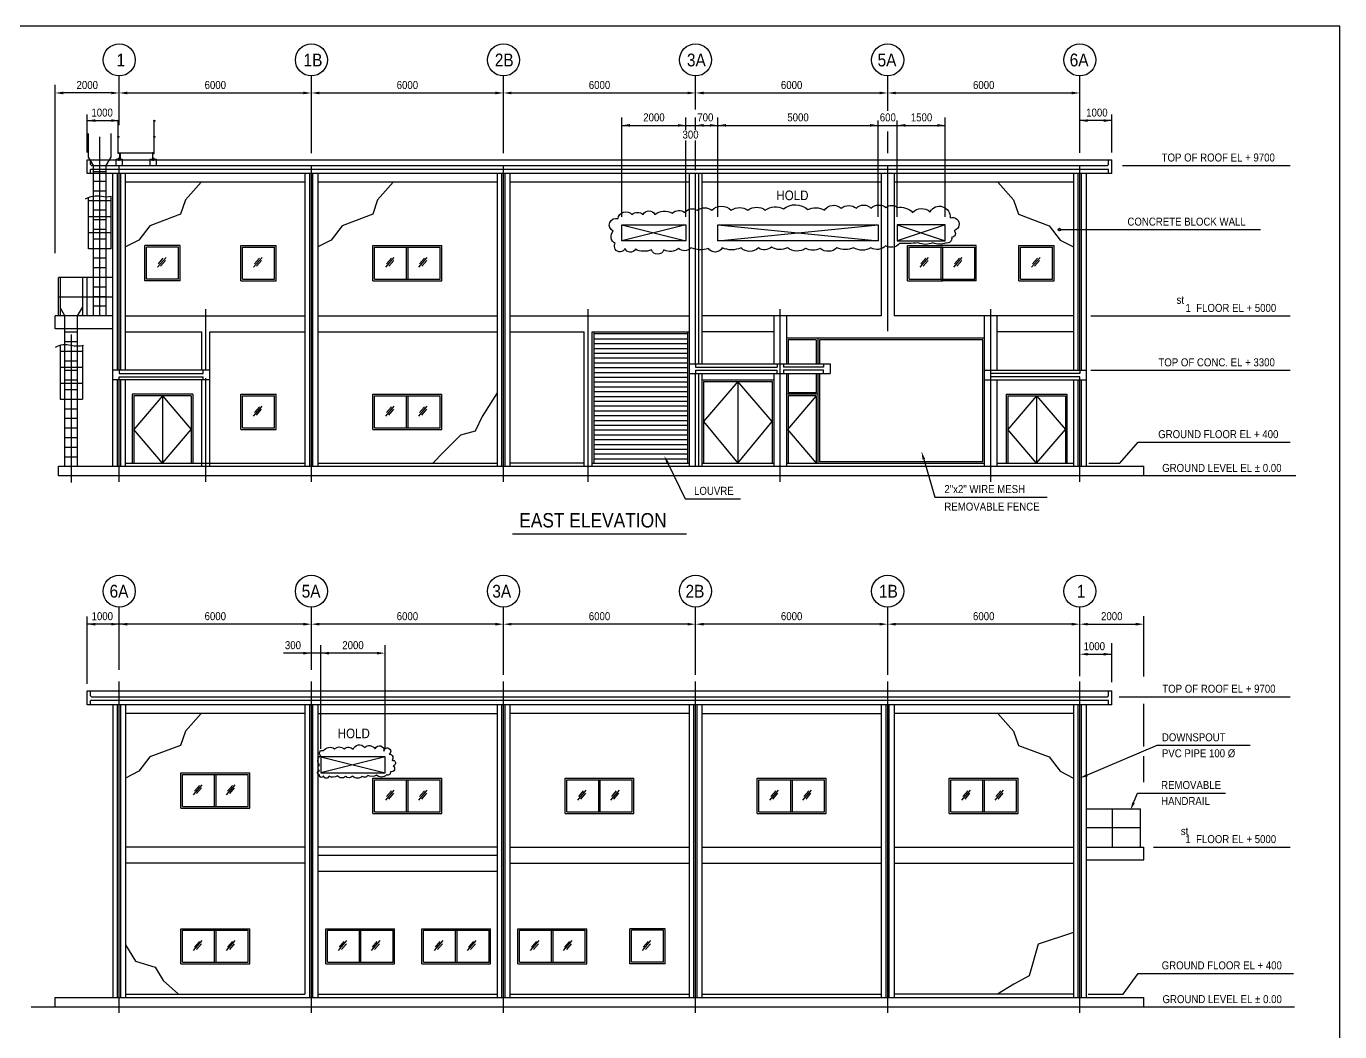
# Model space of a CAD drawing. Extents: x 300 to 83919, y 300 to 58945.
# Drawn here: x 42629 to 83652, y 27526 to 58945 of the extents above; entities that cross this region are included whole.
import ezdxf
from ezdxf.enums import TextEntityAlignment as Align

# ---------------------------------------------------------------- set-up
doc = ezdxf.new("R2010")
doc.units = 0
doc.header["$LTSCALE"] = 1000
for name, pattern in [('CENTER', [0]), ('DASHDOT', [0]), ('HIDDEN', [0]), ('HIDDEN2', [0]), ('PHANTOM2', [0])]:
    doc.linetypes.add(name, pattern=pattern)
doc.layers.get('0').update_dxf_attribs({"linetype": 'CONTINUOUS'})
for name, color, linetype in [('AS', 6, 'CENTER'), ('DIM', 2, 'CONTINUOUS'), ('DN', 4, 'CONTINUOUS'), ('FORM', 1, 'CONTINUOUS'), ('STR', 3, 'CONTINUOUS')]:
    doc.layers.add(name, color=color, linetype=linetype)

msp = doc.modelspace()

# ---------------------------------------------------------------- linework, layer by layer
at = {"color": 0}
for p, q in [((45503, 54988), (45503, 55988)), ((46627, 54988), (46627, 55988)), ((45513, 54994), (46617, 54994)), ((45513, 54988), (45513, 54994)), ((45563, 54988), (46567, 54988)), ((46617, 54988), (46617, 54994)), ((44533, 54344), (44533, 54774)), ((44533, 54774), (76533, 54774)), ((44633, 54624), (44633, 54774)), ((44633, 54624), (44663, 54594)), ((45533, 54742), (45533, 54843)), ((46597, 54742), (46597, 54843)), ((76433, 54624), (76403, 54594)), ((76433, 54624), (76433, 54774)), ((76533, 54344), (76533, 54774)), ((76533, 54344), (44533, 54344)), ((44633, 54344), (44633, 54474)), ((45333, 45194), (45333, 54344)), ((45483, 48194), (45483, 54344)), ((45583, 48194), (45583, 54344)), ((45733, 48194), (45733, 54344)), ((51333, 54344), (51333, 45194)), ((51483, 45194), (51483, 54344)), ((51583, 45194), (51583, 54344)), ((51733, 54344), (51733, 45194)), ((57333, 54344), (57333, 45194)), ((57483, 45194), (57483, 54344)), ((57583, 45194), (57583, 54344)), ((57733, 54344), (57733, 45194)), ((63333, 54344), (63333, 45194)), ((63533, 48394), (63533, 54344)), ((63633, 48394), (63633, 54344)), ((63733, 54344), (63733, 48394)), ((69333, 54344), (69333, 49894)), ((69733, 54344), (69733, 49894)), ((75333, 54344), (75333, 48194)), ((75483, 48194), (75483, 54344)), ((75583, 48194), (75583, 54344)), ((75733, 54344), (75733, 45194)), ((76433, 54344), (76433, 54474)), ((51333, 54074), (45733, 54074)), ((57333, 54074), (51733, 54074)), ((63333, 54074), (57733, 54074)), ((69333, 54074), (63733, 54074)), ((75333, 54074), (69733, 54074)), ((47433, 52094), (46333, 52094)), ((46333, 50994), (46333, 52094)), ((47383, 52044), (46383, 52044)), ((46383, 51044), (46383, 52044)), ((46728, 51412), (46994, 51722)), ((46756, 51522), (46908, 51699)), ((47383, 51044), (47383, 52044)), ((47433, 50994), (47433, 52094)), ((49333, 52094), (50433, 52094)), ((49333, 50994), (49333, 52094)), ((49383, 52044), (50383, 52044)), ((49383, 51044), (49383, 52044)), ((49728, 51412), (49994, 51722)), ((49756, 51522), (49908, 51699)), ((50383, 51044), (50383, 52044)), ((50433, 50994), (50433, 52094)), ((53458, 52094), (55608, 52094)), ((53458, 50994), (53458, 52094)), ((53508, 51044), (53508, 52044)), ((53508, 52044), (55558, 52044)), ((53854, 51412), (54120, 51722)), ((53883, 51522), (54035, 51699)), ((54508, 51044), (54508, 52044)), ((54558, 51044), (54558, 52044)), ((54887, 51412), (55153, 51722)), ((54915, 51522), (55067, 51699)), ((55558, 51044), (55558, 52044)), ((55608, 50994), (55608, 52094)), ((70151, 52094), (71251, 52094)), ((70151, 50994), (70151, 52094)), ((70201, 52044), (72251, 52044)), ((70201, 51044), (70201, 52044)), ((70546, 51412), (70812, 51722)), ((70574, 51522), (70726, 51699)), ((72301, 52094), (71201, 52094)), ((71201, 51044), (71201, 52044)), ((71251, 51044), (71251, 52044)), ((71596, 51412), (71862, 51722)), ((71624, 51522), (71776, 51699)), ((72251, 51044), (72251, 52044)), ((72301, 50994), (72301, 52094)), ((73633, 52094), (74733, 52094)), ((73633, 50994), (73633, 52094)), ((73683, 52044), (74683, 52044)), ((73683, 51044), (73683, 52044)), ((74028, 51412), (74294, 51722)), ((74056, 51522), (74208, 51699)), ((74683, 51044), (74683, 52044)), ((74733, 50994), (74733, 52094)), ((46824, 51447), (46978, 51627)), ((49824, 51447), (49978, 51627)), ((53950, 51447), (54104, 51627)), ((54983, 51447), (55137, 51627)), ((70642, 51447), (70796, 51627)), ((71692, 51447), (71846, 51627)), ((74124, 51447), (74278, 51627)), ((47433, 50994), (46333, 50994)), ((47383, 51044), (46383, 51044)), ((49333, 50994), (50433, 50994)), ((49383, 51044), (50383, 51044)), ((53458, 50994), (55608, 50994)), ((53508, 51044), (55558, 51044)), ((70151, 50994), (71251, 50994)), ((70201, 51044), (72251, 51044)), ((72301, 50994), (71201, 50994)), ((73633, 50994), (74733, 50994)), ((73683, 51044), (74683, 51044)), ((45733, 49894), (51333, 49894)), ((51733, 49894), (57333, 49894)), ((57733, 49894), (63333, 49894)), ((69333, 49894), (63733, 49894)), ((65978, 49894), (65978, 48394)), ((66378, 49894), (66378, 48394)), ((75333, 49894), (69733, 49894)), ((72558, 45194), (72558, 49894)), ((72958, 48194), (72958, 49894)), ((45733, 49394), (48108, 49394)), ((48108, 48194), (48108, 49394)), ((48358, 45194), (48358, 49394)), ((48358, 49394), (51333, 49394)), ((51733, 49394), (57333, 49394)), ((57733, 49394), (60058, 49394)), ((60058, 45194), (60058, 49394)), ((60308, 45194), (60308, 49394)), ((60308, 49394), (63333, 49394)), ((60358, 49394), (60358, 45294)), ((60358, 49344), (63283, 49344)), ((63283, 49394), (63283, 45294)), ((65978, 49394), (63733, 49394)), ((75333, 49394), (72958, 49394)), ((60358, 49180), (63283, 49180)), ((60358, 49030), (63283, 49030)), ((60358, 48880), (63283, 48880)), ((72558, 49194), (66378, 49194)), ((66428, 49144), (66428, 48394)), ((67303, 49144), (66428, 49144)), ((67303, 49144), (67303, 48394)), ((67353, 49194), (67353, 48394)), ((67403, 49144), (67403, 48394)), ((72508, 49144), (67403, 49144)), ((72508, 45344), (72508, 49144)), ((60358, 48730), (63283, 48730)), ((60358, 48580), (63283, 48580)), ((60358, 48430), (63283, 48430)), ((48358, 48194), (45333, 48194)), ((45533, 48194), (45533, 48094)), ((45533, 48094), (48158, 48094)), ((48158, 48094), (48158, 48194)), ((60358, 48280), (63283, 48280)), ((60358, 48130), (63283, 48130)), ((63333, 48394), (67733, 48394)), ((63333, 48094), (67733, 48094)), ((63533, 48394), (63533, 48294)), ((63533, 48294), (66078, 48294)), ((63533, 48194), (63533, 48094)), ((63533, 45194), (63533, 48094)), ((63633, 45194), (63633, 48094)), ((63733, 48094), (63733, 45294)), ((63733, 48094), (63733, 45194)), ((65978, 48094), (65978, 45294)), ((65978, 48094), (65978, 45194)), ((66078, 48394), (66078, 48294)), ((66078, 48094), (66078, 48194)), ((66278, 48394), (66278, 48294)), ((67533, 48294), (66278, 48294)), ((66278, 48194), (66278, 48094)), ((66378, 48094), (66378, 45194)), ((66428, 48094), (66428, 47494)), ((67303, 48094), (67303, 47494)), ((67353, 48094), (67353, 45294)), ((67403, 48094), (67403, 45344)), ((67533, 48394), (67533, 48294)), ((67533, 48094), (67533, 48194)), ((67733, 48394), (67733, 48094)), ((72558, 48194), (75733, 48194)), ((72758, 48094), (72758, 48194)), ((75533, 48094), (72758, 48094)), ((75533, 48194), (75533, 48094)), ((48358, 47894), (45333, 47894)), ((45483, 45194), (45483, 47894)), ((45533, 47894), (45533, 47994)), ((45583, 45194), (45583, 47894)), ((45733, 45194), (45733, 47894)), ((48108, 45194), (48108, 47894)), ((48158, 47894), (48158, 47994)), ((60358, 47980), (63283, 47980)), ((60358, 47830), (63283, 47830)), ((60358, 47680), (63283, 47680)), ((63733, 47894), (65978, 47894)), ((63783, 47844), (65928, 47844)), ((63783, 47844), (63783, 45294)), ((64856, 47844), (64856, 45294)), ((65928, 47844), (65928, 45294)), ((72558, 47894), (75733, 47894)), ((72758, 47894), (72758, 47994)), ((72958, 45194), (72958, 47894)), ((75333, 47894), (75333, 45194)), ((75483, 45194), (75483, 47894)), ((75533, 47894), (75533, 47994)), ((75583, 45194), (75583, 47894)), ((47833, 47444), (45933, 47444)), ((45933, 47444), (45933, 45294)), ((47783, 47394), (45983, 47394)), ((45983, 47394), (45983, 45294)), ((46883, 47394), (46883, 45294)), ((47783, 47394), (47783, 45294)), ((47833, 47444), (47833, 45294)), ((49333, 46344), (49333, 47444)), ((49333, 47444), (50433, 47444)), ((49383, 46394), (49383, 47394)), ((49383, 47394), (50383, 47394)), ((50383, 46394), (50383, 47394)), ((50433, 46344), (50433, 47444)), ((53458, 47444), (55608, 47444)), ((53458, 46344), (53458, 47444)), ((53508, 46394), (53508, 47394)), ((53508, 47394), (55558, 47394)), ((54508, 46394), (54508, 47394)), ((54558, 46394), (54558, 47394)), ((55558, 46394), (55558, 47394)), ((55608, 46344), (55608, 47444)), ((60358, 47530), (63283, 47530)), ((60358, 47380), (63283, 47380)), ((60358, 47230), (63283, 47230)), ((67353, 47444), (66378, 47444)), ((67303, 47494), (66428, 47494)), ((67303, 47394), (66428, 47394)), ((66428, 47394), (66428, 45294)), ((67303, 47394), (67303, 45294)), ((73233, 47444), (73233, 45294)), ((73233, 47444), (75133, 47444)), ((73283, 47394), (73283, 45294)), ((73283, 47394), (75083, 47394)), ((74183, 47394), (74183, 45294)), ((75083, 47394), (75083, 45294)), ((75133, 47444), (75133, 45294)), ((49728, 46762), (49994, 47072)), ((49756, 46872), (49908, 47049)), ((49824, 46797), (49978, 46977)), ((53854, 46762), (54120, 47072)), ((53883, 46872), (54035, 47049)), ((53950, 46797), (54104, 46977)), ((54887, 46762), (55153, 47072)), ((54915, 46872), (55067, 47049)), ((54983, 46797), (55137, 46977)), ((60358, 47080), (63283, 47080)), ((60358, 46930), (63283, 46930)), ((60358, 46780), (63283, 46780)), ((49383, 46394), (50383, 46394)), ((53508, 46394), (55558, 46394)), ((60358, 46630), (63283, 46630)), ((60358, 46480), (63283, 46480)), ((49333, 46344), (50433, 46344)), ((53458, 46344), (55608, 46344)), ((60358, 46330), (63283, 46330)), ((60358, 46180), (63283, 46180)), ((60358, 46030), (63283, 46030)), ((60358, 45880), (63283, 45880)), ((60358, 45730), (63283, 45730)), ((60358, 45580), (63283, 45580)), ((43633, 44894), (43633, 45194)), ((43633, 45194), (77533, 45194)), ((60308, 45294), (63333, 45294)), ((60358, 45430), (63283, 45430)), ((63733, 45294), (65978, 45294)), ((66378, 45294), (72558, 45294)), ((67403, 45344), (72508, 45344)), ((77533, 44894), (77533, 45194)), ((77533, 44994), (77533, 45194)), ((43633, 44994), (43633, 45094)), ((82284, 44894), (43633, 44894)), ((44533, 38175), (76533, 38175)), ((44533, 37745), (44533, 38175)), ((44633, 38025), (44633, 38175)), ((76433, 38025), (76433, 38175)), ((76533, 37745), (76533, 38175)), ((76533, 37745), (44533, 37745)), ((44633, 38025), (44663, 37995)), ((44633, 37745), (44633, 37875)), ((45333, 37745), (45333, 28595)), ((45483, 28595), (45483, 37745)), ((45583, 28595), (45583, 37745)), ((45733, 37745), (45733, 28595)), ((51333, 37745), (51333, 28695)), ((51483, 28595), (51483, 37745)), ((51583, 28595), (51583, 37745)), ((51733, 37745), (51733, 28595)), ((57333, 37745), (57333, 28595)), ((57483, 28595), (57483, 37745)), ((57583, 28595), (57583, 37745)), ((57733, 37745), (57733, 28595)), ((63333, 37745), (63333, 28595)), ((63483, 28595), (63483, 37745)), ((63583, 28595), (63583, 37745)), ((63733, 37745), (63733, 28595)), ((69333, 37745), (69333, 28595)), ((69483, 28595), (69483, 37745)), ((69583, 28595), (69583, 37745)), ((69733, 37745), (69733, 28595)), ((75333, 37745), (75333, 28595)), ((75483, 28595), (75483, 37745)), ((75583, 28595), (75583, 37745)), ((75733, 37745), (75733, 28595)), ((76433, 38025), (76403, 37995)), ((76433, 37745), (76433, 37875)), ((51333, 37475), (45733, 37475)), ((51733, 37475), (57333, 37475)), ((63333, 37475), (57733, 37475)), ((63733, 37475), (69333, 37475)), ((75333, 37475), (69733, 37475)), ((47458, 35615), (49608, 35615)), ((47458, 34515), (47458, 35615)), ((47508, 34565), (47508, 35565)), ((47508, 35565), (49558, 35565)), ((48508, 34565), (48508, 35565)), ((48558, 34565), (48558, 35565)), ((49558, 34565), (49558, 35565)), ((49608, 34515), (49608, 35615)), ((53458, 35445), (55608, 35445)), ((53458, 34345), (53458, 35445)), ((53508, 34395), (53508, 35395)), ((53508, 35395), (55558, 35395)), ((54508, 34395), (54508, 35395)), ((54558, 34395), (54558, 35395)), ((55558, 34395), (55558, 35395)), ((55608, 34345), (55608, 35445)), ((59458, 35445), (61608, 35445)), ((59458, 34345), (59458, 35445)), ((59508, 35395), (61558, 35395)), ((59508, 34395), (59508, 35395)), ((60508, 34395), (60508, 35395)), ((60558, 34395), (60558, 35395)), ((61558, 34395), (61558, 35395)), ((61608, 34345), (61608, 35445)), ((65458, 35445), (67608, 35445)), ((65458, 34345), (65458, 35445)), ((65508, 34395), (65508, 35395)), ((65508, 35395), (67558, 35395)), ((66508, 34395), (66508, 35395)), ((66558, 34395), (66558, 35395)), ((67558, 34395), (67558, 35395)), ((67608, 34345), (67608, 35445)), ((71458, 35445), (73608, 35445)), ((71458, 34345), (71458, 35445)), ((71508, 34395), (71508, 35395)), ((71508, 35395), (73558, 35395)), ((72508, 34395), (72508, 35395)), ((72558, 34395), (72558, 35395)), ((73558, 34395), (73558, 35395)), ((73608, 34345), (73608, 35445)), ((47854, 34933), (48120, 35243)), ((47883, 35042), (48035, 35220)), ((47950, 34968), (48104, 35147)), ((48887, 34933), (49153, 35243)), ((48915, 35042), (49067, 35220)), ((48983, 34968), (49137, 35147)), ((53854, 34763), (54120, 35073)), ((53883, 34879), (54035, 35056)), ((53950, 34798), (54104, 34977)), ((54887, 34763), (55153, 35073)), ((54915, 34872), (55067, 35049)), ((54983, 34798), (55137, 34977)), ((59854, 34763), (60120, 35073)), ((59883, 34872), (60035, 35049)), ((59950, 34798), (60104, 34977)), ((60887, 34763), (61153, 35073)), ((60915, 34872), (61067, 35049)), ((60983, 34798), (61137, 34977)), ((65854, 34763), (66120, 35073)), ((65883, 34872), (66035, 35049)), ((65950, 34798), (66104, 34977)), ((66887, 34763), (67153, 35073)), ((66915, 34872), (67067, 35049)), ((66983, 34798), (67137, 34977)), ((71854, 34763), (72120, 35073)), ((71883, 34872), (72035, 35049)), ((71950, 34798), (72104, 34977)), ((72887, 34763), (73153, 35073)), ((72915, 34872), (73067, 35049)), ((72983, 34798), (73137, 34977)), ((47458, 34515), (49608, 34515)), ((47508, 34565), (49558, 34565)), ((53458, 34345), (55608, 34345)), ((53508, 34395), (55558, 34395)), ((59458, 34345), (61608, 34345)), ((59508, 34395), (61558, 34395)), ((65458, 34345), (67608, 34345)), ((65508, 34395), (67558, 34395)), ((71458, 34345), (73608, 34345)), ((71508, 34395), (73558, 34395)), ((51333, 33295), (45733, 33295)), ((57733, 33295), (63333, 33295)), ((63733, 33295), (69333, 33295)), ((69733, 33295), (75333, 33295)), ((75733, 33295), (77533, 33295)), ((77533, 32895), (77533, 33295)), ((51733, 33045), (57333, 33045)), ((75733, 32895), (77533, 32895)), ((51333, 32795), (45733, 32795)), ((51733, 32545), (57333, 32545)), ((57733, 32795), (63333, 32795)), ((63733, 32795), (69333, 32795)), ((69733, 32795), (75333, 32795)), ((47458, 30745), (49608, 30745)), ((47458, 29645), (47458, 30745)), ((47508, 29695), (47508, 30695)), ((47508, 30695), (49558, 30695)), ((47854, 30063), (48120, 30373)), ((48508, 29695), (48508, 30695)), ((48558, 29695), (48558, 30695)), ((48887, 30063), (49153, 30373)), ((49558, 29695), (49558, 30695)), ((49608, 29645), (49608, 30745)), ((51983, 30745), (54133, 30745)), ((51983, 29645), (51983, 30745)), ((52033, 29695), (52033, 30695)), ((52033, 30695), (54083, 30695)), ((52379, 30063), (52645, 30373)), ((53033, 29695), (53033, 30695)), ((53083, 29695), (53083, 30695)), ((53412, 30063), (53678, 30373)), ((54083, 29695), (54083, 30695)), ((54133, 29645), (54133, 30745)), ((54983, 30745), (57133, 30745)), ((54983, 29645), (54983, 30745)), ((55033, 29695), (55033, 30695)), ((55033, 30695), (57083, 30695)), ((55379, 30063), (55645, 30373)), ((56033, 29695), (56033, 30695)), ((56083, 29695), (56083, 30695)), ((56412, 30063), (56678, 30373)), ((57083, 29695), (57083, 30695)), ((57133, 29645), (57133, 30745)), ((57983, 30745), (60133, 30745)), ((57983, 29645), (57983, 30745)), ((58033, 29695), (58033, 30695)), ((58033, 30695), (60083, 30695)), ((58379, 30063), (58645, 30373)), ((59033, 29695), (59033, 30695)), ((59083, 29695), (59083, 30695)), ((59412, 30063), (59678, 30373)), ((60083, 29695), (60083, 30695)), ((60133, 29645), (60133, 30745)), ((61483, 29645), (61483, 30745)), ((62583, 30745), (61483, 30745)), ((61533, 29695), (61533, 30695)), ((62533, 30695), (61533, 30695)), ((61873, 30063), (62139, 30373)), ((62533, 29695), (62533, 30695)), ((62583, 29645), (62583, 30745)), ((47883, 30172), (48035, 30349)), ((47950, 30098), (48104, 30277)), ((48915, 30172), (49067, 30349)), ((48983, 30098), (49137, 30277)), ((52408, 30172), (52560, 30349)), ((52475, 30098), (52629, 30277)), ((53440, 30172), (53592, 30349)), ((53508, 30098), (53662, 30277)), ((55408, 30172), (55560, 30349)), ((55475, 30098), (55629, 30277)), ((56440, 30172), (56592, 30349)), ((56508, 30098), (56662, 30277)), ((58408, 30172), (58560, 30349)), ((58475, 30098), (58629, 30277)), ((59440, 30172), (59592, 30349)), ((59508, 30098), (59662, 30277)), ((61901, 30172), (62053, 30349)), ((61969, 30098), (62123, 30277)), ((47458, 29645), (49608, 29645)), ((47508, 29695), (49558, 29695)), ((51983, 29645), (54133, 29645)), ((52033, 29695), (54083, 29695)), ((54983, 29645), (57133, 29645)), ((55033, 29695), (57083, 29695)), ((57983, 29645), (60133, 29645)), ((58033, 29695), (60083, 29695)), ((62583, 29645), (61483, 29645)), ((62533, 29695), (61533, 29695)), ((43533, 28295), (43533, 28595)), ((43533, 28595), (77533, 28595)), ((43533, 28395), (43533, 28495)), ((77533, 28295), (77533, 28595)), ((77533, 28395), (77533, 28595)), ((82239, 28295), (42781, 28295))]:
    msp.add_line(p, q, dxfattribs=at)
at = {"color": 0, "linetype": 'HIDDEN'}
for p, q in [((44663, 54594), (76403, 54594)), ((76433, 54474), (44633, 54474)), ((63533, 48194), (66078, 48194)), ((67533, 48194), (66278, 48194)), ((45533, 47994), (48158, 47994)), ((75533, 47994), (72758, 47994)), ((45733, 45294), (51333, 45294)), ((51733, 45294), (57333, 45294)), ((60058, 45294), (57733, 45294)), ((72958, 45294), (75333, 45294)), ((76433, 37875), (44633, 37875)), ((44663, 37995), (76403, 37995)), ((57333, 33295), (51733, 33295)), ((45733, 28695), (51333, 28695)), ((51733, 28695), (57333, 28695)), ((57733, 28695), (63333, 28695)), ((63733, 28695), (69333, 28695)), ((75333, 28695), (69733, 28695))]:
    msp.add_line(p, q, dxfattribs=at)
at = {"color": 0, "linetype": 'HIDDEN2'}
for p, q in [((45433, 54794), (45633, 54794)), ((45433, 54594), (45433, 54794)), ((45633, 54594), (45633, 54794)), ((46497, 54594), (46497, 54794)), ((46497, 54794), (46697, 54794)), ((46697, 54594), (46697, 54794))]:
    msp.add_line(p, q, dxfattribs=at)
at = {"color": 0, "linetype": 'PHANTOM2'}
for p, q in [((75733, 34495), (77431, 34495)), ((76544, 34495), (76544, 33295)), ((77431, 33295), (77431, 34495)), ((77431, 33895), (75733, 33895))]:
    msp.add_line(p, q, dxfattribs=at)
at = {"color": 0}
for points in [[(45553, 54968, 0.414214), (45548, 54973), (45503, 54973), (45503, 54988), (45563, 54988), (45563, 54794), (45503, 54794), (45503, 54809), (45548, 54809, 0.414214), (45553, 54814)], [(46577, 54968, -0.414214), (46582, 54973), (46627, 54973), (46627, 54988), (46567, 54988), (46567, 54794), (46627, 54794), (46627, 54809), (46582, 54809, -0.414214), (46577, 54814)]]:
    msp.add_lwpolyline(points, format="xyb", close=True, dxfattribs=at)
for points in [[(61233, 52244), (61233, 52744), (63233, 52744), (63233, 52244)], [(64233, 52244), (64233, 52744), (69233, 52744), (69233, 52244)], [(71333, 52244), (71333, 52744), (69833, 52744), (69833, 52244)], [(53833, 36115), (51833, 36115), (51833, 35615), (53833, 35615)]]:
    msp.add_lwpolyline(points, close=True, dxfattribs=at)
for centre in [(45503, 55988), (46627, 55988), (45503, 55488), (46627, 55488)]:
    msp.add_circle(centre, 18.9, dxfattribs=at)
at = {"layer": 'AS', "color": 0}
for p, q in [((44927, 49891), (44927, 55491)), ((45533, 48194), (45533, 54573)), ((51533, 44711), (51533, 54573)), ((57533, 44711), (57533, 54573)), ((69533, 49415), (69533, 54573)), ((75533, 48194), (75533, 54573)), ((61233, 52744), (63233, 52244)), ((63233, 52744), (61233, 52244)), ((64233, 52744), (69233, 52244)), ((64233, 52244), (69233, 52744)), ((69833, 52744), (71333, 52244)), ((71333, 52744), (69833, 52244)), ((48233, 48194), (48233, 50101)), ((60183, 44711), (60183, 50101)), ((66178, 44711), (66178, 50101)), ((72758, 44711), (72758, 50101)), ((44033, 49317), (44033, 44692)), ((45533, 44711), (45533, 47944)), ((48233, 44711), (48233, 47944)), ((75533, 44711), (75533, 47894)), ((45533, 28112), (45533, 38475)), ((51533, 28112), (51533, 38475)), ((57533, 28112), (57533, 38475)), ((63533, 28112), (63533, 38475)), ((69533, 28112), (69533, 38475)), ((75533, 28112), (75533, 38475)), ((51833, 36115), (53833, 35615)), ((53833, 36115), (51833, 35615))]:
    msp.add_line(p, q, dxfattribs=at)
at = {"layer": 'AS', "color": 0, "linetype": 'DASHDOT'}
for p, q in [((46883, 47394), (45983, 46344)), ((46883, 47394), (47783, 46344)), ((67303, 47394), (66403, 46344)), ((74183, 47394), (73283, 46344)), ((74183, 47394), (75083, 46344)), ((46883, 45294), (45983, 46344)), ((46883, 45294), (47783, 46344)), ((66403, 46344), (67303, 45294)), ((74183, 45294), (73283, 46344)), ((74183, 45294), (75083, 46344))]:
    msp.add_line(p, q, dxfattribs=at)
msp.add_lwpolyline([(64856, 47844), (63783, 46594), (64856, 45294), (65928, 46594)], close=True, dxfattribs=at)
at = {"layer": 'DIM', "color": 0}
for p, q in [((43533, 51854), (43533, 57110)), ((45533, 55857), (45533, 57393)), ((51533, 54983), (51533, 57393)), ((57533, 54983), (57533, 57393)), ((63533, 56349), (63533, 57393)), ((69533, 56306), (69533, 57393)), ((75533, 54985), (75533, 57393)), ((45283, 56860), (43783, 56860)), ((45783, 56860), (51283, 56860)), ((51783, 56860), (57283, 56860)), ((57783, 56860), (63283, 56860)), ((63783, 56860), (69283, 56860)), ((69783, 56860), (75283, 56860)), ((44533, 54996), (44533, 56191)), ((44533, 55998), (45533, 55998)), ((61233, 52994), (61233, 56098)), ((61233, 55848), (71333, 55848)), ((63233, 55712), (63233, 56098)), ((63533, 55712), (63533, 56098)), ((64033, 55848), (64055, 55848)), ((64233, 52991), (64233, 56098)), ((69233, 52994), (69233, 56001)), ((69833, 52994), (69833, 56000)), ((71333, 52994), (71333, 56098)), ((76533, 55998), (75533, 55998)), ((76533, 54996), (76533, 56191)), ((69533, 54983), (69533, 55655)), ((63233, 52994), (63233, 55372)), ((63533, 54445), (63533, 55372)), ((76871, 54594), (82106, 54594)), ((74900, 52590), (81175, 52590)), ((75883, 49894), (82106, 49894)), ((75883, 48194), (82106, 48194)), ((76781, 45294), (77352, 45949)), ((77352, 45949), (82106, 45949)), ((62664, 45297), (63212, 44178)), ((70660, 45418), (71002, 44233)), ((75814, 45294), (76781, 45294)), ((63212, 44178), (64940, 44178)), ((71002, 44233), (74513, 44233)), ((57819, 43081), (63247, 43081)), ((45533, 38833), (45533, 40793)), ((51533, 38836), (51533, 40793)), ((57533, 38679), (57533, 40793)), ((63533, 38679), (63533, 40793)), ((69533, 38679), (69533, 40793)), ((75533, 38636), (75533, 40793)), ((44533, 38396), (44533, 40502)), ((51283, 40261), (44533, 40261)), ((57283, 40261), (51783, 40261)), ((63283, 40261), (57783, 40261)), ((69283, 40261), (63783, 40261)), ((75283, 40261), (69783, 40261)), ((75783, 40261), (77283, 40261)), ((77533, 38628), (77533, 40511)), ((51833, 36365), (51833, 39605)), ((53833, 36365), (53833, 39605)), ((76533, 38448), (76533, 39671)), ((53583, 39355), (50660, 39355)), ((75783, 39323), (76533, 39323)), ((76763, 37995), (82106, 37995)), ((77533, 36442), (77533, 37777)), ((75770, 35550), (77950, 36477)), ((77533, 35322), (77533, 36133)), ((77950, 36477), (80854, 36477)), ((77214, 34681), (77337, 34985)), ((77337, 34985), (80086, 34985)), ((77837, 33295), (82106, 33295)), ((76891, 28695), (77352, 29350)), ((77352, 29350), (82213, 29350)), ((75797, 28695), (76891, 28695))]:
    msp.add_line(p, q, dxfattribs=at)
for points in [[(61545, 53064, -0.379994), (61892, 53064, -0.601793), (62261, 53064, -0.316415), (62804, 53107, -0.350597), (63195, 53129, -0.392075), (63585, 53194, -0.342929), (64041, 53194, -0.428339), (64649, 53194, -0.325016), (65170, 53194, -0.361859), (65712, 53194, -0.325517), (66276, 53237, -0.367527), (67036, 53215, -0.266954), (67557, 53194, -0.468121), (68078, 53259, -0.336214), (68555, 53259, -0.433337), (69011, 53259, -0.369729), (69488, 53281, -0.379994), (69836, 53281, -0.255287), (70313, 53129, -0.393243), (70856, 53150, -0.80664), (71485, 52955, -1.052577), (71615, 52565, -0.618183), (71529, 52348, -0.554088), (71355, 52174, -0.19438), (70943, 52174, -0.190794), (70487, 52174, -0.019981), (69901, 52153, -0.366109), (69467, 52088, -0.355454), (69011, 52022, -0.273086), (68468, 52022, -0.219521), (67948, 52022, -0.381878), (67427, 52001, -0.231018), (66971, 52001, -0.326503), (66407, 52022, -0.263873), (65907, 52044, -0.342929), (65495, 52022, -0.414017), (64953, 52022, -0.211308), (64367, 52022, -0.5568), (63932, 52001, -0.189285), (63390, 52022, -0.414007), (62999, 52001, -0.32318), (62543, 51957, -0.701884), (62153, 51957, -0.221409), (61654, 51979, -0.637525), (61328, 52001, -1.06723), (61024, 52153, -0.48934), (60959, 52543, -0.945958), (61111, 52933, -0.652006), (61545, 53064, 2.711967)], [(51917, 36309, -0.433643), (52254, 36368, -0.384973), (52558, 36368, -0.425784), (52837, 36351, -0.62181), (53191, 36410, -0.44995), (53529, 36368, -0.939483), (53799, 36292, -1.595557), (53968, 36200, -0.659752), (54052, 36006, -1.070989), (54086, 35837, -0.877974), (54001, 35651, -0.617884), (53883, 35550, -0.400727), (53571, 35542, -0.226704), (53292, 35533, -0.482298), (53115, 35508, -0.436519), (52828, 35508, -0.337812), (52600, 35499, -0.445369), (52347, 35525, -0.332157), (52085, 35516, -0.840147), (51908, 35525, -1.063411), (51790, 35550, -0.957754), (51782, 35677, -0.443971), (51790, 35862, -0.50696), (51824, 36149, -0.948725), (51917, 36309, 0.240703)]]:
    msp.add_lwpolyline(points, format="xyb", dxfattribs=at)
for centre, radius in [((45533, 57893), 500), ((51533, 57893), 500), ((57533, 57893), 500), ((63533, 57893), 500), ((69533, 57893), 500), ((75533, 57893), 500), ((74900, 52590), 41.1), ((45533, 41293), 500), ((51533, 41293), 500), ((57533, 41293), 500), ((63533, 41293), 500), ((69533, 41293), 500), ((75533, 41293), 500)]:
    msp.add_circle(centre, radius, dxfattribs=at)
for points in [[(43783, 56902), (43783, 56819), (43533, 56860)], [(45283, 56902), (45283, 56819), (45533, 56860)], [(45783, 56819), (45783, 56902), (45533, 56860)], [(51283, 56819), (51283, 56902), (51533, 56860)], [(51783, 56819), (51783, 56902), (51533, 56860)], [(57283, 56819), (57283, 56902), (57533, 56860)], [(57783, 56819), (57783, 56902), (57533, 56860)], [(63283, 56819), (63283, 56902), (63533, 56860)], [(63783, 56819), (63783, 56902), (63533, 56860)], [(69283, 56819), (69283, 56902), (69533, 56860)], [(69783, 56819), (69783, 56902), (69533, 56860)], [(75283, 56819), (75283, 56902), (75533, 56860)], [(44783, 55956), (44783, 56039), (44533, 55998)], [(45283, 56039), (45283, 55956), (45533, 55998)], [(61483, 55890), (61483, 55806), (61233, 55848)], [(62983, 55890), (62983, 55806), (63233, 55848)], [(63783, 55890), (63783, 55806), (63533, 55848)], [(63783, 55890), (63783, 55807), (63533, 55848)], [(63983, 55890), (63983, 55807), (64233, 55848)], [(64483, 55890), (64483, 55807), (64233, 55848)], [(68983, 55890), (68983, 55807), (69233, 55848)], [(70083, 55890), (70083, 55806), (69833, 55848)], [(71083, 55890), (71083, 55806), (71333, 55848)], [(75783, 56039), (75783, 55956), (75533, 55998)], [(76283, 55956), (76283, 56039), (76533, 55998)], [(70620, 45406), (70700, 45429), (70591, 45658)], [(62627, 45278), (62701, 45315), (62554, 45521)], [(44783, 40219), (44783, 40303), (44533, 40261)], [(45283, 40219), (45283, 40303), (45533, 40261)], [(45783, 40219), (45783, 40303), (45533, 40261)], [(51283, 40219), (51283, 40303), (51533, 40261)], [(51783, 40219), (51783, 40303), (51533, 40261)], [(57283, 40219), (57283, 40303), (57533, 40261)], [(57783, 40219), (57783, 40303), (57533, 40261)], [(63283, 40219), (63283, 40303), (63533, 40261)], [(63783, 40219), (63783, 40303), (63533, 40261)], [(69283, 40219), (69283, 40303), (69533, 40261)], [(69783, 40219), (69783, 40303), (69533, 40261)], [(75283, 40219), (75283, 40303), (75533, 40261)], [(75783, 40303), (75783, 40219), (75533, 40261)], [(77283, 40303), (77283, 40219), (77533, 40261)], [(51283, 39397), (51283, 39313), (51533, 39355)], [(52083, 39397), (52083, 39313), (51833, 39355)], [(53583, 39397), (53583, 39313), (53833, 39355)], [(75783, 39281), (75783, 39365), (75533, 39323)], [(76283, 39365), (76283, 39281), (76533, 39323)], [(75787, 35511), (75754, 35588), (75540, 35452)], [(77252, 34664), (77175, 34698), (77114, 34452)]]:
    msp.add_solid(points, dxfattribs=at)
at = {"layer": 'DN', "color": 0}
for points in [[(48090, 54074), (47600, 53520), (47450, 53072), (46490, 52710), (46149, 52262), (45733, 52049)], [(54090, 54074), (53600, 53520), (53450, 53072), (52490, 52710), (52149, 52262), (51733, 52049)], [(72976, 54074), (73466, 53520), (73616, 53072), (74576, 52710), (74917, 52262), (75333, 52049)], [(57333, 47486), (56871, 46753), (56650, 46294), (56192, 46166), (55660, 45634), (55329, 45294)], [(48090, 37475), (47600, 36921), (47450, 36473), (46490, 36111), (46149, 35663), (45733, 35450)], [(72976, 37475), (73466, 36921), (73616, 36473), (74576, 36111), (74917, 35663), (75333, 35450)], [(75333, 30626), (74235, 30259), (73953, 29271), (73473, 29017), (72964, 28695)], [(45733, 30244), (46045, 29734), (46651, 29543), (46906, 29129), (47384, 28695)]]:
    msp.add_lwpolyline(points, dxfattribs=at)
at = {"layer": 'FORM', "color": 0}
for p, q in [((83652, 58945), (300, 58945)), ((83652, 300), (83652, 58945))]:
    msp.add_line(p, q, dxfattribs=at)
at = {"layer": 'STR', "color": 0}
for p, q in [((44577, 54854), (44577, 55594)), ((45277, 54854), (45277, 55594)), ((44623, 54774), (44577, 54854)), ((45231, 54774), (45277, 54854)), ((44727, 49891), (44727, 54344)), ((45127, 49891), (45127, 54344)), ((45127, 54094), (44727, 54094)), ((45127, 53794), (44727, 53794)), ((44577, 51994), (44577, 53594)), ((45277, 53494), (44577, 53494)), ((45127, 53494), (44727, 53494)), ((45277, 51994), (45277, 53622)), ((45277, 52994), (44577, 52994)), ((45127, 53194), (44727, 53194)), ((45127, 52894), (44727, 52894)), ((45127, 52594), (44727, 52594)), ((45277, 52494), (44577, 52494)), ((45127, 52294), (44727, 52294)), ((45277, 51994), (44577, 51994)), ((45127, 51994), (44727, 51994)), ((45127, 51694), (44727, 51694)), ((45127, 51394), (44727, 51394)), ((43683, 51094), (43683, 49894)), ((44383, 51094), (44383, 49894)), ((45127, 51094), (44727, 51094)), ((45127, 50794), (44727, 50794)), ((45127, 50494), (44727, 50494)), ((43833, 49894), (43683, 50154)), ((44233, 49894), (44383, 50154)), ((45127, 50194), (44727, 50194)), ((43533, 49494), (43533, 49894)), ((45333, 49894), (43533, 49894)), ((45333, 49494), (43533, 49494)), ((43833, 45194), (43833, 49494)), ((43833, 49394), (44233, 49394)), ((44233, 45194), (44233, 49494)), ((43683, 48971), (43683, 47294)), ((43833, 49094), (44233, 49094)), ((44383, 48961), (44383, 47294)), ((43683, 48794), (44383, 48794)), ((43833, 48794), (44233, 48794)), ((43833, 48494), (44233, 48494)), ((43683, 48294), (44383, 48294)), ((43833, 48194), (44233, 48194)), ((43683, 47794), (44383, 47794)), ((43833, 47894), (44233, 47894)), ((43833, 47594), (44233, 47594)), ((43683, 47294), (44383, 47294)), ((43833, 47294), (44233, 47294)), ((43833, 46994), (44233, 46994)), ((43833, 46694), (44233, 46694)), ((43833, 46394), (44233, 46394)), ((43833, 46094), (44233, 46094)), ((43833, 45794), (44233, 45794)), ((43833, 45494), (44233, 45494))]:
    msp.add_line(p, q, dxfattribs=at)
at = {"layer": 'STR', "color": 0, "linetype": 'HIDDEN2'}
for p, q in [((44727, 54594), (44623, 54774)), ((44727, 54344), (44727, 54594)), ((45127, 54594), (45231, 54774)), ((45127, 54344), (45127, 54594)), ((45127, 54394), (44727, 54394)), ((43833, 49494), (43833, 49894)), ((44233, 49494), (44233, 49894))]:
    msp.add_line(p, q, dxfattribs=at)
at = {"layer": 'STR', "color": 0, "linetype": 'PHANTOM2'}
for p, q in [((45333, 51094), (43635, 51094)), ((43635, 49894), (43635, 51094)), ((44522, 51094), (44522, 49894)), ((43635, 50494), (45333, 50494))]:
    msp.add_line(p, q, dxfattribs=at)
at = {"layer": 'STR', "color": 0}
for points in [[(45287, 53624, -0.093833), (44974, 53624, 0.171537), (44467, 53546, 0.171537)], [(44419, 48970, -0.133881), (44021, 48970, 0.197657), (43532, 48909, 0.197657)]]:
    msp.add_lwpolyline(points, format="xyb", dxfattribs=at)

# ---------------------------------------------------------------- texts
at = {"layer": 'DIM', "color": 0, "width": 0.9}
for s, height, p in [('1', 400, (45450, 57691)), ('1B', 400, (51290, 57691)), ('2B', 400, (57263, 57691)), ('3A', 400, (63263, 57691)), ('5A', 400, (69218, 57691)), ('6A', 400, (75218, 57691)), ('EAST ELEVATION', 450, (58025, 43283)), ('6A', 400, (45231, 41091)), ('5A', 400, (51231, 41091)), ('3A', 400, (57185, 41091)), ('2B', 400, (63220, 41091)), ('1B', 400, (69262, 41091)), ('1', 400, (75443, 41091))]:
    msp.add_text(s, height=height, dxfattribs=at).set_placement(p)
for s, p in [('2000', (44533, 57110)), ('6000', (48533, 57110)), ('6000', (54533, 57110)), ('6000', (60533, 57110)), ('6000', (66533, 57110)), ('6000', (72533, 57110)), ('6000', (48533, 40511)), ('6000', (54533, 40511)), ('6000', (60533, 40511)), ('6000', (66533, 40511)), ('6000', (72533, 40511)), ('2000', (76533, 40511))]:
    msp.add_text(s, height=250, dxfattribs=at).set_placement(p, align=Align.MIDDLE_CENTER)
for s, height, p in [('1000', 250, (44998, 56248)), ('2000', 250, (62233, 56098)), ('700', 250, (63838, 56098)), ('5000', 250, (66733, 56098)), ('600', 250, (69538, 56098)), ('1500', 250, (70591, 56098)), ('1000', 250, (76068, 56248)), ('300', 250, (63376, 55560)), ('TOP OF ROOF EL + 9700', 250, (79858, 54844)), ('HOLD', 300, (66559, 53661)), ('st', 250, (78673, 50395)), ('1  FLOOR EL + 5000', 250, (80252, 50144)), ('TOP OF CONC. EL + 3300', 250, (79808, 48444)), ('GROUND FLOOR EL + 400', 250, (79860, 46199)), ('GROUND LEVEL EL %%P 0.00', 250, (79971, 45144)), ('1000', 250, (45003, 40511)), ('300', 250, (50958, 39605)), ('2000', 250, (52833, 39605)), ('1000', 250, (75987, 39573)), ('TOP OF ROOF EL + 9700', 250, (79879, 38245)), ('HOLD', 300, (52858, 36848)), ('st', 250, (78806, 33795)), ('1  FLOOR EL + 5000', 250, (80249, 33545)), ('GROUND FLOOR EL + 400', 250, (79969, 29600)), ('GROUND LEVEL EL %%P 0.00', 250, (79981, 28545))]:
    msp.add_text(s, height=height, dxfattribs=at).set_placement(p, align=Align.MIDDLE)
for s, p in [('CONCRETE BLOCK WALL', (77022, 52840)), ('LOUVRE', (63487, 44428)), ('2"x2" WIRE MESH', (71304, 44483)), ('PVC PIPE 100 %%C', (78098, 36227)), ('HANDRAIL', (78074, 34735))]:
    msp.add_text(s, height=250, dxfattribs=at).set_placement(p, align=Align.MIDDLE_LEFT)
for s, p in [('REMOVABLE FENCE', (71304, 43935)), ('DOWNSPOUT', (78098, 36727)), ('REMOVABLE', (78074, 35235))]:
    msp.add_text(s, height=250, rotation=360, dxfattribs=at).set_placement(p, align=Align.MIDDLE_LEFT)

doc.saveas('drawing.dxf')
